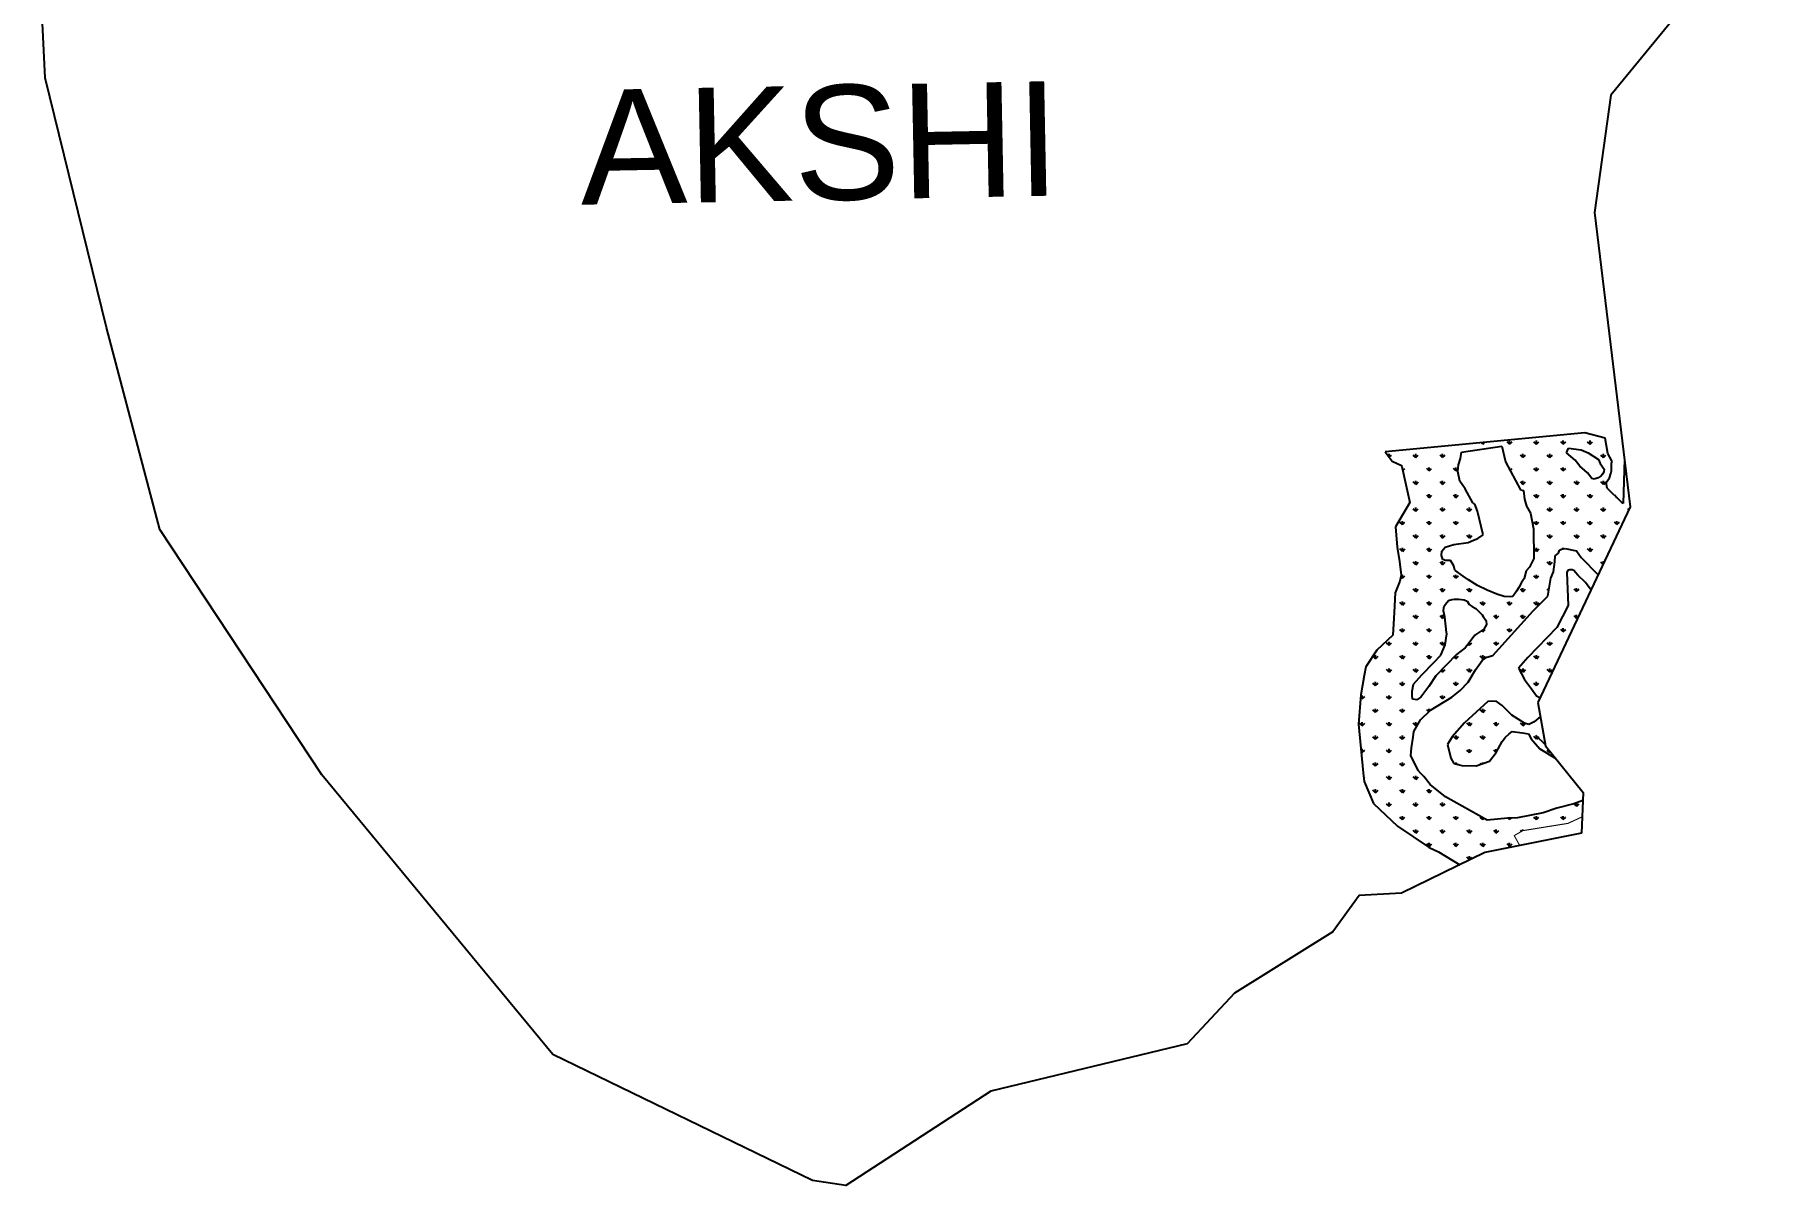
# Model space of a CAD drawing. Header units: metres. Extents: x 276666 to 278429, y 2059883 to 2062196.
# Drawn here: x 276666 to 278305, y 2059883 to 2060976 of the extents above; entities that cross this region are included whole.
import ezdxf

# ---------------------------------------------------------------- set-up
doc = ezdxf.new("R2010")
doc.units = ezdxf.units.M
doc.header["$MEASUREMENT"] = 0
for name, color, linetype in [('MANGROOVE BUFFER ZONE', 120, 'Continuous'), ('village', 3, 'Continuous'), ('VILLAGE NAME', 250, 'Continuous')]:
    doc.layers.add(name, color=color, linetype=linetype)
doc.styles.get("Standard").update_dxf_attribs({"font": 'simplex.shx'})

msp = doc.modelspace()

# ---------------------------------------------------------------- hatches: boundary and pattern name
at = {"layer": 'MANGROOVE BUFFER ZONE'}
h = msp.add_hatch(dxfattribs=at)
h.set_pattern_fill('GRASS', color=256, scale=18)
h.paths.add_polyline_path([(278144.2, 2060448.5), (278139, 2060455.6), (278131.6, 2060462.7), (278128, 2060466.9), (278126.2, 2060467.7), (278123.9, 2060467.7), (278122.1, 2060467.4), (278121.1, 2060465.2), (278122.4, 2060433.9), (278111.9, 2060412.8), (278084.1, 2060384.4), (278075.4, 2060374.3), (278080.9, 2060363.5), (278087.8, 2060354.7), (278092.3, 2060348), (278095.9, 2060346.2)])
h = msp.add_hatch(dxfattribs=at)
h.set_pattern_fill('GRASS', color=256, scale=100)
h.paths.add_polyline_path([(278096.1, 2060328.6), (278090.3, 2060323.4), (278085.1, 2060320.9), (278080.9, 2060322.2), (278069.1, 2060329.7), (278060, 2060339), (278054.3, 2060343.1), (278046.2, 2060342.8), (278024, 2060322.4), (278012.4, 2060309.2), (278007.9, 2060302), (278011.1, 2060288.8), (278013.9, 2060283.7), (278021.7, 2060281.9), (278035.1, 2060281.6), (278047.9, 2060286.1), (278054.1, 2060294.4), (278059.7, 2060304.8), (278062.7, 2060308.6), (278066.4, 2060311.9), (278069.3, 2060314.1), (278079.2, 2060312.8), (278085, 2060312), (278087.5, 2060307.4), (278095.7, 2060297.7), (278110.7, 2060288.6), (278101, 2060300.5)])
h = msp.add_hatch(dxfattribs=at)
h.set_pattern_fill('GRASS', color=256, scale=18)
h.paths.add_polyline_path([(278096.1, 2060328.6), (278090.3, 2060323.4), (278085.1, 2060320.9), (278080.9, 2060322.2), (278069.1, 2060329.7), (278060, 2060339), (278054.3, 2060343.1), (278046.2, 2060342.8), (278024, 2060322.4), (278012.4, 2060309.2), (278007.9, 2060302), (278011.1, 2060288.8), (278013.9, 2060283.7), (278021.7, 2060281.9), (278035.1, 2060281.6), (278047.9, 2060286.1), (278054.1, 2060294.4), (278059.7, 2060304.8), (278062.7, 2060308.6), (278066.4, 2060311.9), (278069.3, 2060314.1), (278079.2, 2060312.8), (278085, 2060312), (278087.5, 2060307.4), (278095.7, 2060297.7), (278110.7, 2060288.6), (278101, 2060300.5)])

# ---------------------------------------------------------------- linework, layer by layer
at = {"color": 3, "flags": 128}
msp.add_lwpolyline([(278136.6, 2060256.3), (278135.3, 2060217.8)], dxfattribs=at)
at = {"layer": 'MANGROOVE BUFFER ZONE'}
for p, q in [((278138.3, 2060597.7), (277948.9, 2060579.7)), ((278157.5, 2060592.5), (278138.3, 2060597.7)), ((278160.2, 2060578), (278157.5, 2060592.5)), ((277948.9, 2060579.7), (277955.3, 2060570.8)), ((277955.3, 2060570.8), (277964.2, 2060566.7)), ((278018.3, 2060567.3), (278020.4, 2060573.2)), ((278020.4, 2060573.2), (278021.1, 2060579.4)), ((278021.1, 2060579.4), (278059.6, 2060584.9)), ((278059.6, 2060584.9), (278063, 2060570.3)), ((278063, 2060570.3), (278077.4, 2060543.6)), ((278120.8, 2060578.7), (278122.9, 2060583.1)), ((278129.3, 2060571.9), (278120.8, 2060578.7)), ((278122.9, 2060583.1), (278134.8, 2060581.7)), ((278133.7, 2060565.9), (278129.3, 2060571.9)), ((278134.8, 2060581.7), (278141.6, 2060578.8)), ((278141.6, 2060578.8), (278151.4, 2060572.3)), ((278151.4, 2060572.3), (278152.8, 2060568.7)), ((278164.1, 2060571.2), (278160.2, 2060578)), ((278163.8, 2060569), (278164.2, 2060570.3)), ((278164.2, 2060570.3), (278164.1, 2060571.2)), ((278175.9, 2060572.7), (278174.6, 2060530.7)), ((277964.2, 2060566.7), (277964.5, 2060565.7)), ((277964.5, 2060565.7), (277972.2, 2060531.6)), ((278017.6, 2060561), (278018.3, 2060567.3)), ((278019.7, 2060551.8), (278017.6, 2060561)), ((278138.2, 2060561.9), (278133.7, 2060565.9)), ((278140.8, 2060559.6), (278138.2, 2060561.9)), ((278144.9, 2060554.3), (278140.8, 2060559.6)), ((278147.3, 2060553.8), (278144.9, 2060554.3)), ((278151.1, 2060555), (278147.3, 2060553.8)), ((278153.9, 2060557), (278151.1, 2060555)), ((278152.8, 2060568.7), (278156.6, 2060563.1)), ((278155.1, 2060558.4), (278153.9, 2060557)), ((278156.3, 2060560.8), (278155.1, 2060558.4)), ((278156.6, 2060563.1), (278156.3, 2060560.8)), ((278158.6, 2060550.4), (278161.7, 2060555.1)), ((278161.7, 2060555.1), (278162.9, 2060559)), ((278162.9, 2060559), (278163.6, 2060561.5)), ((278163.6, 2060561.5), (278163.8, 2060569)), ((278024.8, 2060544.5), (278019.7, 2060551.8)), ((278031.9, 2060531.4), (278024.8, 2060544.5)), ((278077.4, 2060543.6), (278080.1, 2060543.1)), ((278080.1, 2060543.1), (278081.1, 2060534.7)), ((278159.7, 2060545.3), (278158.6, 2060550.4)), ((278173.9, 2060531.4), (278159.7, 2060545.3)), ((277972.2, 2060531.6), (277958.7, 2060508.4)), ((278034, 2060530), (278031.9, 2060531.4)), ((278036.5, 2060523.3), (278034, 2060530)), ((278041.8, 2060500.9), (278036.5, 2060523.3)), ((278081.1, 2060534.7), (278083.1, 2060528.2)), ((278083.1, 2060528.2), (278086.9, 2060521.3)), ((278086.9, 2060521.3), (278089.6, 2060506.6)), ((278174.6, 2060530.7), (278173.9, 2060531.4)), ((277958.7, 2060508.4), (277960.2, 2060489.2)), ((278089.6, 2060506.6), (278089.8, 2060478.5)), ((277960.2, 2060489.2), (277962.3, 2060475.6)), ((278002.7, 2060485.4), (278005.6, 2060489.2)), ((278005.6, 2060489.2), (278013.8, 2060491.7)), ((278013.8, 2060491.7), (278027.6, 2060493.7)), ((278027.6, 2060493.7), (278032.6, 2060495.8)), ((278032.6, 2060495.8), (278036.7, 2060497.5)), ((278036.7, 2060497.5), (278041.8, 2060500.9)), ((278114.3, 2060486.2), (278116.3, 2060487.3)), ((278116.3, 2060487.3), (278119.8, 2060488)), ((278119.8, 2060488), (278130.4, 2060485.6)), ((277962.3, 2060475.6), (277964, 2060462.5)), ((278002.3, 2060481.2), (278002.7, 2060485.4)), ((278003.6, 2060477.6), (278002.3, 2060481.2)), ((278005.9, 2060476.5), (278003.6, 2060477.6)), ((278008.2, 2060476.5), (278005.9, 2060476.5)), ((278010.8, 2060476.5), (278008.2, 2060476.5)), ((278014.1, 2060471.5), (278010.8, 2060476.5)), ((278015, 2060467.3), (278014.1, 2060471.5)), ((278089.8, 2060478.5), (278085.7, 2060470.1)), ((278108.7, 2060465.7), (278109.7, 2060475.2)), ((278109.7, 2060475.2), (278110.2, 2060480.9)), ((278110.2, 2060480.9), (278113.3, 2060483.6)), ((278113.3, 2060483.6), (278114.3, 2060486.2)), ((278130.4, 2060485.6), (278135, 2060479.3)), ((278135, 2060479.3), (278151, 2060462.9)), ((277962.6, 2060457), (277958.3, 2060445.9)), ((277964, 2060462.5), (277962.6, 2060457)), ((278022.8, 2060461.5), (278015, 2060467.3)), ((278027.9, 2060458.2), (278022.8, 2060461.5)), ((278036.5, 2060452.8), (278027.9, 2060458.2)), ((278078.2, 2060455.6), (278075.7, 2060451)), ((278080.8, 2060459.4), (278078.2, 2060455.6)), ((278082.5, 2060466.7), (278080.8, 2060459.4)), ((278085.7, 2060470.1), (278082.5, 2060466.7)), ((278103.3, 2060442.7), (278106.1, 2060459.8)), ((278106.1, 2060459.8), (278108.7, 2060465.7)), ((278122.1, 2060467.4), (278121.1, 2060465.2)), ((278121.1, 2060465.2), (278122.4, 2060433.9)), ((278123.9, 2060467.7), (278122.1, 2060467.4)), ((278126.2, 2060467.7), (278123.9, 2060467.7)), ((278128, 2060466.9), (278126.2, 2060467.7)), ((278131.6, 2060462.7), (278128, 2060466.9)), ((278139, 2060455.6), (278131.6, 2060462.7)), ((278144.2, 2060448.5), (278139, 2060455.6)), ((277958.3, 2060445.9), (277957.4, 2060427.2)), ((278006, 2060435.1), (278009, 2060438.5)), ((278009, 2060438.5), (278012.1, 2060439.5)), ((278012.1, 2060439.5), (278014.2, 2060439.9)), ((278014.2, 2060439.9), (278018.6, 2060439.9)), ((278018.6, 2060439.9), (278023.8, 2060439.1)), ((278023.8, 2060439.1), (278026.6, 2060437.8)), ((278045.6, 2060448.5), (278036.5, 2060452.8)), ((278054.8, 2060444.6), (278045.6, 2060448.5)), ((278061.7, 2060442.2), (278054.8, 2060444.6)), ((278068.2, 2060441.9), (278061.7, 2060442.2)), ((278070, 2060442.4), (278068.2, 2060441.9)), ((278073.5, 2060447.4), (278070, 2060442.4)), ((278075.7, 2060451), (278073.5, 2060447.4)), ((278089.2, 2060428.6), (278103.3, 2060442.7)), ((277957.4, 2060427.2), (277955.9, 2060405.6)), ((278004.1, 2060428.8), (278004.3, 2060431.6)), ((278005.3, 2060423.1), (278004.1, 2060428.8)), ((278004.3, 2060431.6), (278004.7, 2060433.1)), ((278004.7, 2060433.1), (278006, 2060435.1)), ((278007, 2060408.1), (278005.3, 2060423.1)), ((278026.6, 2060437.8), (278028.6, 2060434.6)), ((278028.6, 2060434.6), (278031.4, 2060433)), ((278031.4, 2060433), (278034.8, 2060431.1)), ((278034.8, 2060431.1), (278040.7, 2060424.9)), ((278040.7, 2060424.9), (278041.8, 2060423.4)), ((278041.8, 2060423.4), (278044.1, 2060420.2)), ((278056.9, 2060392.9), (278089.2, 2060428.6)), ((278122.4, 2060433.9), (278111.9, 2060412.8)), ((277955.9, 2060405.6), (277940.8, 2060391.3)), ((278005.8, 2060396.5), (278007.4, 2060406.9)), ((278007.4, 2060406.9), (278007, 2060408.1)), ((278033.8, 2060405.7), (278026.7, 2060395.8)), ((278042.5, 2060411.4), (278033.8, 2060405.7)), ((278045, 2060415.9), (278042.5, 2060411.4)), ((278044.1, 2060420.2), (278044.7, 2060419)), ((278044.7, 2060419), (278045, 2060415.9)), ((278111.9, 2060412.8), (278084.1, 2060384.4)), ((277940.8, 2060391.3), (277930.5, 2060375.7)), ((278001.6, 2060386.7), (278005.8, 2060396.5)), ((278024.7, 2060393.6), (278016.5, 2060387.4)), ((278026.7, 2060395.8), (278024.7, 2060393.6)), ((278050.9, 2060386.5), (278056.9, 2060392.9)), ((277930.5, 2060375.7), (277928.8, 2060367.5)), ((277983.5, 2060368.1), (277994.9, 2060379.8)), ((277994.9, 2060379.8), (278001.6, 2060386.7)), ((278016.5, 2060387.4), (277996.9, 2060367.2)), ((278027.7, 2060361.1), (278034.6, 2060372.8)), ((278034.6, 2060372.8), (278040.8, 2060381.6)), ((278040.8, 2060381.6), (278045.2, 2060384.8)), ((278045.2, 2060384.8), (278050.9, 2060386.5)), ((278084.1, 2060384.4), (278075.4, 2060374.3)), ((278075.4, 2060374.3), (278080.9, 2060363.5)), ((277928.8, 2060367.5), (277925.7, 2060348.9)), ((277974.4, 2060352.5), (277975.6, 2060359.1)), ((277975.6, 2060359.1), (277983.5, 2060368.1)), ((277990.1, 2060357), (277982.5, 2060346.7)), ((277996.9, 2060367.2), (277990.1, 2060357)), ((278020.1, 2060353.1), (278027.7, 2060361.1)), ((278080.9, 2060363.5), (278087.8, 2060354.7)), ((277925.7, 2060348.9), (277923.4, 2060321.3)), ((277974.4, 2060348.4), (277974.4, 2060352.5)), ((277974.8, 2060344.9), (277974.4, 2060348.4)), ((277978.7, 2060344.3), (277974.8, 2060344.9)), ((277982.5, 2060346.7), (277978.7, 2060344.3)), ((277991.8, 2060334.5), (278011.9, 2060346.8)), ((278011.9, 2060346.8), (278020.1, 2060353.1)), ((278046.2, 2060342.8), (278024, 2060322.4)), ((278054.3, 2060343.1), (278046.2, 2060342.8)), ((278060, 2060339), (278054.3, 2060343.1)), ((278087.8, 2060354.7), (278092.3, 2060348)), ((278092.3, 2060348), (278095.9, 2060346.2)), ((277976, 2060314.3), (277982.2, 2060325.2)), ((277982.2, 2060325.2), (277991.8, 2060334.5)), ((278069.1, 2060329.7), (278060, 2060339)), ((278080.9, 2060322.2), (278069.1, 2060329.7)), ((278090.3, 2060323.4), (278085.1, 2060320.9)), ((278096.1, 2060328.6), (278090.3, 2060323.4)), ((277923.4, 2060321.3), (277927.9, 2060275)), ((277973.6, 2060298.6), (277975.2, 2060308.8)), ((277975.2, 2060308.8), (277976, 2060314.3)), ((278012.4, 2060309.2), (278007.9, 2060302)), ((278024, 2060322.4), (278012.4, 2060309.2)), ((278059.7, 2060304.8), (278062.7, 2060308.6)), ((278062.7, 2060308.6), (278066.4, 2060311.9)), ((278066.4, 2060311.9), (278069.3, 2060314.1)), ((278069.3, 2060314.1), (278079.2, 2060312.8)), ((278079.2, 2060312.8), (278085, 2060312)), ((278085.1, 2060320.9), (278080.9, 2060322.2)), ((278085, 2060312), (278087.5, 2060307.4)), ((278087.5, 2060307.4), (278095.7, 2060297.7)), ((277973.1, 2060291.4), (277973.6, 2060298.6)), ((277980, 2060277.3), (277973.1, 2060291.4)), ((278007.9, 2060302), (278011.1, 2060288.8)), ((278047.9, 2060286.1), (278054.1, 2060294.4)), ((278054.1, 2060294.4), (278059.7, 2060304.8)), ((278095.7, 2060297.7), (278110.7, 2060288.6)), ((277927.9, 2060275), (277928.9, 2060266.8)), ((277982.6, 2060274.2), (277980, 2060277.3)), ((277985.6, 2060271.4), (277982.6, 2060274.2)), ((278011.1, 2060288.8), (278013.9, 2060283.7)), ((278013.9, 2060283.7), (278021.7, 2060281.9)), ((278021.7, 2060281.9), (278035.1, 2060281.6)), ((278035.1, 2060281.6), (278047.9, 2060286.1)), ((277928.9, 2060266.8), (277937.8, 2060246)), ((277991.5, 2060263.8), (277985.6, 2060271.4)), ((278006, 2060252.2), (277991.5, 2060263.8)), ((277937.8, 2060246), (277960.6, 2060224.4)), ((278045.6, 2060229.9), (278006, 2060252.2)), ((278111.6, 2060241.4), (278098.9, 2060236.9)), ((278127.8, 2060245.7), (278111.6, 2060241.4)), ((278136.4, 2060248.7), (278127.8, 2060245.7)), ((278065.3, 2060231.9), (278045.6, 2060229.9)), ((278074.3, 2060232.2), (278065.3, 2060231.9)), ((278098.9, 2060236.9), (278074.3, 2060232.2)), ((277960.6, 2060224.4), (277990.5, 2060204.2)), ((277990.5, 2060204.2), (277999.5, 2060200.1)), ((277999.5, 2060200.1), (278019.6, 2060187.7))]:
    msp.add_line(p, q, dxfattribs=at)
at = {"layer": 'MANGROOVE BUFFER ZONE', "linetype": 'Continuous'}
for p, q in [((278041.5, 2060586.9), (278040, 2060588.4)), ((278041.5, 2060586.9), (278043.2, 2060588.7)), ((278041.5, 2060586.9), (278041.5, 2060588.5)), ((278066.9, 2060586.9), (278064.5, 2060589.3)), ((278066.9, 2060586.9), (278066.9, 2060590.3)), ((278066.9, 2060586.9), (278069.3, 2060589.3)), ((278092.4, 2060586.9), (278090, 2060589.3)), ((278092.4, 2060586.9), (278092.4, 2060590.3)), ((278092.4, 2060586.9), (278094.8, 2060589.3)), ((278117.8, 2060586.9), (278115.4, 2060589.3)), ((278117.8, 2060586.9), (278117.8, 2060590.3)), ((278117.8, 2060586.9), (278120.2, 2060589.3)), ((278143.3, 2060586.9), (278140.9, 2060589.3)), ((278143.3, 2060586.9), (278143.3, 2060590.3)), ((278143.3, 2060586.9), (278145.7, 2060589.3)), ((277952.4, 2060574.9), (277952.4, 2060577.6)), ((277952.6, 2060574.5), (277954.7, 2060576.6)), ((277977.8, 2060574.2), (277975.4, 2060576.6)), ((277977.8, 2060574.2), (277977.8, 2060577.6)), ((277977.8, 2060574.2), (277980.2, 2060576.6)), ((278003.3, 2060574.2), (278000.9, 2060576.6)), ((278003.3, 2060574.2), (278003.3, 2060577.6)), ((278003.3, 2060574.2), (278005.7, 2060576.6)), ((278079.6, 2060574.2), (278077.3, 2060576.6)), ((278079.6, 2060574.2), (278079.6, 2060577.6)), ((278079.6, 2060574.2), (278082, 2060576.6)), ((278105.1, 2060574.2), (278102.7, 2060576.6)), ((278105.1, 2060574.2), (278105.1, 2060577.6)), ((278105.1, 2060574.2), (278107.5, 2060576.6)), ((278156, 2060574.2), (278153.6, 2060576.6)), ((278156, 2060574.2), (278156, 2060577.6)), ((278156, 2060574.2), (278158.4, 2060576.6)), ((277965.1, 2060563.2), (277965.1, 2060564.9)), ((277965.4, 2060561.8), (277967.5, 2060563.9)), ((277990.5, 2060561.5), (277988.2, 2060563.9)), ((277990.5, 2060561.5), (277990.5, 2060564.9)), ((277990.5, 2060561.5), (277992.9, 2060563.9)), ((278016, 2060561.5), (278013.6, 2060563.9)), ((278016, 2060561.5), (278016, 2060564.9)), ((278016, 2060561.5), (278017.9, 2060563.4)), ((278066.9, 2060563), (278066.9, 2060564.9)), ((278067.4, 2060562), (278069.3, 2060563.9)), ((278092.4, 2060561.5), (278090, 2060563.9)), ((278092.4, 2060561.5), (278092.4, 2060564.9)), ((278092.4, 2060561.5), (278094.8, 2060563.9)), ((278117.8, 2060561.5), (278115.4, 2060563.9)), ((278117.8, 2060561.5), (278117.8, 2060564.9)), ((278117.8, 2060561.5), (278120.2, 2060563.9)), ((277977.8, 2060548.8), (277975.4, 2060551.1)), ((277977.8, 2060548.8), (277977.8, 2060552.1)), ((277977.8, 2060548.8), (277980.2, 2060551.1)), ((277990.5, 2060536), (277988.2, 2060538.4)), ((277990.5, 2060536), (277990.5, 2060539.4)), ((277990.5, 2060536), (277992.9, 2060538.4)), ((278003.3, 2060548.8), (278000.9, 2060551.1)), ((278003.3, 2060548.8), (278003.3, 2060552.1)), ((278003.3, 2060548.8), (278005.7, 2060551.1)), ((278016, 2060536), (278013.6, 2060538.4)), ((278016, 2060536), (278016, 2060539.4)), ((278016, 2060536), (278018.4, 2060538.4)), ((278079.6, 2060548.8), (278077.3, 2060551.1)), ((278079.6, 2060548.8), (278079.6, 2060552.1)), ((278079.6, 2060548.8), (278082, 2060551.1)), ((278092.4, 2060536), (278090, 2060538.4)), ((278092.4, 2060536), (278092.4, 2060539.4)), ((278092.4, 2060536), (278094.8, 2060538.4)), ((278105.1, 2060548.8), (278102.7, 2060551.1)), ((278105.1, 2060548.8), (278105.1, 2060552.1)), ((278105.1, 2060548.8), (278107.5, 2060551.1)), ((278117.8, 2060536), (278115.4, 2060538.4)), ((278117.8, 2060536), (278117.8, 2060539.4)), ((278117.8, 2060536), (278120.2, 2060538.4)), ((278130.6, 2060548.8), (278128.2, 2060551.1)), ((278130.6, 2060548.8), (278130.6, 2060552.1)), ((278130.6, 2060548.8), (278132.9, 2060551.1)), ((278143.3, 2060536), (278140.9, 2060538.4)), ((278143.3, 2060536), (278143.3, 2060539.4)), ((278143.3, 2060536), (278145.7, 2060538.4)), ((278156, 2060548.8), (278153.6, 2060551.1)), ((278156, 2060548.8), (278156, 2060552.1)), ((278156, 2060548.8), (278158.4, 2060551.1)), ((278168.7, 2060536), (278166.4, 2060538.4)), ((278168.7, 2060536), (278168.7, 2060536.5)), ((278168.7, 2060536), (278169, 2060536.3)), ((277977.8, 2060523.3), (277975.4, 2060525.7)), ((277977.8, 2060523.3), (277977.8, 2060526.7)), ((277977.8, 2060523.3), (277980.2, 2060525.7)), ((278003.3, 2060523.3), (278000.9, 2060525.7)), ((278003.3, 2060523.3), (278003.3, 2060526.7)), ((278003.3, 2060523.3), (278005.7, 2060525.7)), ((278028.7, 2060523.3), (278026.3, 2060525.7)), ((278028.7, 2060523.3), (278028.7, 2060526.7)), ((278028.7, 2060523.3), (278031.1, 2060525.7)), ((278105.1, 2060523.3), (278102.7, 2060525.7)), ((278105.1, 2060523.3), (278105.1, 2060526.7)), ((278105.1, 2060523.3), (278107.5, 2060525.7)), ((278130.6, 2060523.3), (278128.2, 2060525.7)), ((278130.6, 2060523.3), (278130.6, 2060526.7)), ((278130.6, 2060523.3), (278132.9, 2060525.7)), ((278156, 2060523.3), (278153.6, 2060525.7)), ((278156, 2060523.3), (278156, 2060526.7)), ((278156, 2060523.3), (278158.4, 2060525.7)), ((278180.1, 2060524.6), (278179.1, 2060525.7)), ((277965.1, 2060510.6), (277962.7, 2060513)), ((277965.1, 2060510.6), (277965.1, 2060514)), ((277965.1, 2060510.6), (277967.5, 2060513)), ((277990.5, 2060510.6), (277988.2, 2060513)), ((277990.5, 2060510.6), (277990.5, 2060514)), ((277990.5, 2060510.6), (277992.9, 2060513)), ((278016, 2060510.6), (278013.6, 2060513)), ((278016, 2060510.6), (278016, 2060514)), ((278016, 2060510.6), (278018.4, 2060513)), ((278092.4, 2060510.6), (278090, 2060513)), ((278092.4, 2060510.6), (278092.4, 2060514)), ((278092.4, 2060510.6), (278094.8, 2060513)), ((278117.8, 2060510.6), (278115.4, 2060513)), ((278117.8, 2060510.6), (278117.8, 2060514)), ((278117.8, 2060510.6), (278120.2, 2060513)), ((278143.3, 2060510.6), (278140.9, 2060513)), ((278143.3, 2060510.6), (278143.3, 2060514)), ((278143.3, 2060510.6), (278145.7, 2060513)), ((278168.7, 2060510.6), (278166.4, 2060513)), ((278168.7, 2060510.6), (278168.7, 2060514)), ((278168.7, 2060510.6), (278171.1, 2060513)), ((277965.1, 2060485.1), (277962.7, 2060487.5)), ((277965.1, 2060485.1), (277965.1, 2060488.5)), ((277965.1, 2060485.1), (277967.5, 2060487.5)), ((277977.8, 2060497.8), (277975.4, 2060500.2)), ((277977.8, 2060497.8), (277977.8, 2060501.2)), ((277977.8, 2060497.8), (277980.2, 2060500.2)), ((277990.5, 2060485.1), (277988.2, 2060487.5)), ((277990.5, 2060485.1), (277990.5, 2060488.5)), ((277990.5, 2060485.1), (277992.9, 2060487.5)), ((278003.3, 2060497.8), (278000.9, 2060500.2)), ((278003.3, 2060497.8), (278003.3, 2060501.2)), ((278003.3, 2060497.8), (278005.7, 2060500.2)), ((278028.7, 2060497.8), (278026.3, 2060500.2)), ((278028.7, 2060497.8), (278028.7, 2060501.2)), ((278028.7, 2060497.8), (278031.1, 2060500.2)), ((278092.4, 2060485.1), (278090, 2060487.5)), ((278092.4, 2060485.1), (278092.4, 2060488.5)), ((278092.4, 2060485.1), (278094.8, 2060487.5)), ((278105.1, 2060497.8), (278102.7, 2060500.2)), ((278105.1, 2060497.8), (278105.1, 2060501.2)), ((278105.1, 2060497.8), (278107.5, 2060500.2)), ((278115.9, 2060487.1), (278115.4, 2060487.5)), ((278117.8, 2060487.6), (278117.8, 2060488.5)), ((278130.6, 2060497.8), (278128.2, 2060500.2)), ((278130.6, 2060497.8), (278130.6, 2060501.2)), ((278130.6, 2060497.8), (278132.9, 2060500.2)), ((278143.3, 2060485.1), (278140.9, 2060487.5)), ((278143.3, 2060485.1), (278143.3, 2060488.5)), ((278143.3, 2060485.1), (278145.7, 2060487.5)), ((278156, 2060497.8), (278153.6, 2060500.2)), ((278156, 2060497.8), (278156, 2060501.2)), ((278156, 2060497.8), (278158.4, 2060500.2)), ((277977.8, 2060472.4), (277975.4, 2060474.8)), ((277977.8, 2060472.4), (277977.8, 2060475.8)), ((277977.8, 2060472.4), (277980.2, 2060474.8)), ((278003.3, 2060472.4), (278000.9, 2060474.8)), ((278003.3, 2060472.4), (278003.3, 2060475.8)), ((278003.3, 2060472.4), (278005.7, 2060474.8)), ((278105.1, 2060472.4), (278102.7, 2060474.8)), ((278105.1, 2060472.4), (278105.1, 2060475.8)), ((278105.1, 2060472.4), (278107.5, 2060474.8)), ((278155.7, 2060472.7), (278153.6, 2060474.8)), ((278156, 2060473.5), (278156, 2060475.8)), ((277965.1, 2060459.7), (277963.6, 2060461.1)), ((277965.1, 2060459.7), (277965.1, 2060463)), ((277965.1, 2060459.7), (277967.5, 2060462)), ((277990.5, 2060459.7), (277988.2, 2060462)), ((277990.5, 2060459.7), (277990.5, 2060463)), ((277990.5, 2060459.7), (277992.9, 2060462)), ((278016, 2060459.7), (278013.6, 2060462)), ((278016, 2060459.7), (278016, 2060463)), ((278016, 2060459.7), (278018.4, 2060462)), ((278092.4, 2060459.7), (278090, 2060462)), ((278092.4, 2060459.7), (278092.4, 2060463)), ((278092.4, 2060459.7), (278094.8, 2060462)), ((277977.8, 2060446.9), (277975.4, 2060449.3)), ((277977.8, 2060446.9), (277977.8, 2060450.3)), ((277977.8, 2060446.9), (277980.2, 2060449.3)), ((278003.3, 2060446.9), (278000.9, 2060449.3)), ((278003.3, 2060446.9), (278003.3, 2060450.3)), ((278003.3, 2060446.9), (278005.7, 2060449.3)), ((278028.7, 2060446.9), (278026.3, 2060449.3)), ((278028.7, 2060446.9), (278028.7, 2060450.3)), ((278028.7, 2060446.9), (278031.1, 2060449.3)), ((278079.6, 2060446.9), (278077.3, 2060449.3)), ((278079.6, 2060446.9), (278079.6, 2060450.3)), ((278079.6, 2060446.9), (278082, 2060449.3)), ((278104.2, 2060447.9), (278102.7, 2060449.3)), ((277965.1, 2060434.2), (277962.7, 2060436.6)), ((277965.1, 2060434.2), (277965.1, 2060437.6)), ((277965.1, 2060434.2), (277967.5, 2060436.6)), ((277977.8, 2060421.5), (277975.4, 2060423.9)), ((277977.8, 2060421.5), (277977.8, 2060424.9)), ((277977.8, 2060421.5), (277980.2, 2060423.9)), ((277990.5, 2060434.2), (277988.2, 2060436.6)), ((277990.5, 2060434.2), (277990.5, 2060437.6)), ((277990.5, 2060434.2), (277992.9, 2060436.6)), ((278003.3, 2060421.5), (278000.9, 2060423.9)), ((278003.3, 2060421.5), (278003.3, 2060424.9)), ((278003.3, 2060421.5), (278005.2, 2060423.4)), ((278041.5, 2060434.2), (278039.1, 2060436.6)), ((278041.5, 2060434.2), (278041.5, 2060437.6)), ((278041.5, 2060434.2), (278043.8, 2060436.6)), ((278054.2, 2060421.5), (278051.8, 2060423.9)), ((278054.2, 2060421.5), (278054.2, 2060424.9)), ((278054.2, 2060421.5), (278056.6, 2060423.9)), ((278066.9, 2060434.2), (278064.5, 2060436.6)), ((278066.9, 2060434.2), (278066.9, 2060437.6)), ((278066.9, 2060434.2), (278069.3, 2060436.6)), ((278079.6, 2060421.5), (278077.3, 2060423.9)), ((278079.6, 2060421.5), (278079.6, 2060424.9)), ((278079.6, 2060421.5), (278082, 2060423.9)), ((278092.4, 2060434.2), (278090, 2060436.6)), ((278092.4, 2060434.2), (278092.4, 2060437.6)), ((278092.4, 2060434.2), (278094.8, 2060436.6)), ((277965.1, 2060408.8), (277962.7, 2060411.1)), ((277965.1, 2060408.8), (277965.1, 2060412.1)), ((277965.1, 2060408.8), (277967.5, 2060411.1)), ((277990.5, 2060408.8), (277988.2, 2060411.1)), ((277990.5, 2060408.8), (277990.5, 2060412.1)), ((277990.5, 2060408.8), (277992.9, 2060411.1)), ((278041.5, 2060408.8), (278040.3, 2060410)), ((278041.5, 2060408.8), (278043.8, 2060411.1)), ((278041.5, 2060408.8), (278041.5, 2060410.8)), ((278066.9, 2060408.8), (278064.5, 2060411.1)), ((278066.9, 2060408.8), (278066.9, 2060412.1)), ((278066.9, 2060408.8), (278069.3, 2060411.1)), ((277952.4, 2060396), (277950, 2060398.4)), ((277952.4, 2060396), (277952.4, 2060399.4)), ((277952.4, 2060396), (277954.7, 2060398.4)), ((277977.8, 2060396), (277975.4, 2060398.4)), ((277977.8, 2060396), (277977.8, 2060399.4)), ((277977.8, 2060396), (277980.2, 2060398.4)), ((278003.3, 2060396), (278000.9, 2060398.4)), ((278003.3, 2060396), (278003.3, 2060399.4)), ((278003.3, 2060396), (278005.7, 2060398.4)), ((278028.7, 2060396), (278027.6, 2060397.1)), ((278028.7, 2060396), (278028.7, 2060398.7)), ((278028.7, 2060396), (278031.1, 2060398.4)), ((278054.2, 2060396), (278051.8, 2060398.4)), ((278054.2, 2060396), (278054.2, 2060399.4)), ((278054.2, 2060396), (278056.6, 2060398.4)), ((277939.6, 2060383.3), (277937.2, 2060385.7)), ((277939.6, 2060383.3), (277939.6, 2060386.7)), ((277939.6, 2060383.3), (277942, 2060385.7)), ((277952.4, 2060370.6), (277950, 2060373)), ((277952.4, 2060370.6), (277952.4, 2060373.9)), ((277952.4, 2060370.6), (277954.7, 2060373)), ((277965.1, 2060383.3), (277962.7, 2060385.7)), ((277965.1, 2060383.3), (277965.1, 2060386.7)), ((277965.1, 2060383.3), (277967.5, 2060385.7)), ((277977.8, 2060370.6), (277975.4, 2060373)), ((277977.8, 2060370.6), (277977.8, 2060373.9)), ((277977.8, 2060370.6), (277980.2, 2060373)), ((277990.5, 2060383.3), (277988.2, 2060385.7)), ((277990.5, 2060383.3), (277990.5, 2060386.7)), ((277990.5, 2060383.3), (277992.9, 2060385.7)), ((278003.3, 2060370.6), (278003.3, 2060373.7)), ((278003.3, 2060370.6), (278005.7, 2060373)), ((278016, 2060383.3), (278014.2, 2060385.1)), ((278016, 2060383.3), (278016, 2060386.7)), ((278016, 2060383.3), (278018.4, 2060385.7)), ((278028.7, 2060370.6), (278026.3, 2060373)), ((278028.7, 2060370.6), (278028.7, 2060373.9)), ((278028.7, 2060370.6), (278031.1, 2060373)), ((278041.5, 2060383.3), (278039.1, 2060385.7)), ((278041.5, 2060383.3), (278041.5, 2060386.7)), ((278041.5, 2060383.3), (278043.8, 2060385.7)), ((277939.6, 2060357.8), (277937.2, 2060360.2)), ((277939.6, 2060357.8), (277939.6, 2060361.2)), ((277939.6, 2060357.8), (277942, 2060360.2)), ((277965.1, 2060357.8), (277962.7, 2060360.2)), ((277965.1, 2060357.8), (277965.1, 2060361.2)), ((277965.1, 2060357.8), (277967.5, 2060360.2)), ((277990.8, 2060358.1), (277992.9, 2060360.2)), ((278003.3, 2060370.6), (278001.7, 2060372.1)), ((278016, 2060357.8), (278013.6, 2060360.2)), ((278016, 2060357.8), (278016, 2060361.2)), ((278016, 2060357.8), (278018.4, 2060360.2)), ((277926.9, 2060345.1), (277925.5, 2060346.5)), ((277926.9, 2060345.1), (277926.9, 2060348.5)), ((277926.9, 2060345.1), (277929.3, 2060347.5)), ((277952.4, 2060345.1), (277950, 2060347.5)), ((277952.4, 2060345.1), (277952.4, 2060348.5)), ((277952.4, 2060345.1), (277954.7, 2060347.5)), ((278003.3, 2060345.1), (278000.9, 2060347.5)), ((278003.3, 2060345.1), (278003.3, 2060348.5)), ((278003.3, 2060345.1), (278005.7, 2060347.5)), ((277939.6, 2060332.4), (277937.2, 2060334.8)), ((277939.6, 2060332.4), (277939.6, 2060335.8)), ((277939.6, 2060332.4), (277942, 2060334.8)), ((277965.1, 2060332.4), (277962.7, 2060334.8)), ((277965.1, 2060332.4), (277965.1, 2060335.8)), ((277965.1, 2060332.4), (277967.5, 2060334.8)), ((277990.1, 2060332.8), (277988.2, 2060334.8)), ((277990.5, 2060333.3), (277990.5, 2060335.8)), ((277926.9, 2060319.7), (277924.5, 2060322)), ((277926.9, 2060319.7), (277926.9, 2060323)), ((277926.9, 2060319.7), (277929.3, 2060322)), ((277939.6, 2060306.9), (277937.2, 2060309.3)), ((277939.6, 2060306.9), (277939.6, 2060310.3)), ((277939.6, 2060306.9), (277942, 2060309.3)), ((277952.4, 2060319.7), (277950, 2060322)), ((277952.4, 2060319.7), (277952.4, 2060323)), ((277952.4, 2060319.7), (277954.7, 2060322)), ((277965.1, 2060306.9), (277962.7, 2060309.3)), ((277965.1, 2060306.9), (277965.1, 2060310.3)), ((277965.1, 2060306.9), (277967.5, 2060309.3)), ((277977.8, 2060319.7), (277975.4, 2060322)), ((277977.8, 2060319.7), (277977.8, 2060323)), ((277977.8, 2060319.7), (277980.2, 2060322)), ((277926.9, 2060294.2), (277925.9, 2060295.2)), ((277926.9, 2060294.2), (277926.9, 2060297.6)), ((277926.9, 2060294.2), (277929.3, 2060296.6)), ((277952.4, 2060294.2), (277950, 2060296.6)), ((277952.4, 2060294.2), (277952.4, 2060297.6)), ((277952.4, 2060294.2), (277954.7, 2060296.6)), ((277939.6, 2060281.5), (277937.2, 2060283.9)), ((277939.6, 2060281.5), (277939.6, 2060284.8)), ((277939.6, 2060281.5), (277942, 2060283.9)), ((277965.1, 2060281.5), (277962.7, 2060283.9)), ((277965.1, 2060281.5), (277965.1, 2060284.8)), ((277965.1, 2060281.5), (277967.5, 2060283.9)), ((277928.5, 2060270.3), (277929.3, 2060271.1)), ((277939.6, 2060256), (277937.2, 2060258.4)), ((277939.6, 2060256), (277939.6, 2060259.4)), ((277939.6, 2060256), (277942, 2060258.4)), ((277952.4, 2060268.7), (277950, 2060271.1)), ((277952.4, 2060268.7), (277952.4, 2060272.1)), ((277952.4, 2060268.7), (277954.7, 2060271.1)), ((277965.1, 2060256), (277962.7, 2060258.4)), ((277965.1, 2060256), (277965.1, 2060259.4)), ((277965.1, 2060256), (277967.5, 2060258.4)), ((277977.8, 2060268.7), (277975.4, 2060271.1)), ((277977.8, 2060268.7), (277977.8, 2060272.1)), ((277977.8, 2060268.7), (277980.2, 2060271.1)), ((277990.5, 2060256), (277988.2, 2060258.4)), ((277990.5, 2060256), (277990.5, 2060259.4)), ((277990.5, 2060256), (277992.9, 2060258.4)), ((277952.4, 2060243.3), (277950, 2060245.7)), ((277952.4, 2060243.3), (277952.4, 2060246.7)), ((277952.4, 2060243.3), (277954.7, 2060245.7)), ((277977.8, 2060243.3), (277975.4, 2060245.7)), ((277977.8, 2060243.3), (277977.8, 2060246.7)), ((277977.8, 2060243.3), (277980.2, 2060245.7)), ((278003.3, 2060243.3), (278000.9, 2060245.7)), ((278003.3, 2060243.3), (278003.3, 2060246.7)), ((278003.3, 2060243.3), (278005.7, 2060245.7)), ((278130.6, 2060243.3), (278128.2, 2060245.7)), ((278130.6, 2060243.3), (278130.6, 2060246.7)), ((278130.6, 2060243.3), (278132.9, 2060245.7)), ((277965.1, 2060230.6), (277962.7, 2060232.9)), ((277965.1, 2060230.6), (277965.1, 2060233.9)), ((277965.1, 2060230.6), (277967.5, 2060232.9)), ((277990.5, 2060230.6), (277988.2, 2060232.9)), ((277990.5, 2060230.6), (277990.5, 2060233.9)), ((277990.5, 2060230.6), (277992.9, 2060232.9)), ((278016, 2060230.6), (278013.6, 2060232.9)), ((278016, 2060230.6), (278016, 2060233.9)), ((278016, 2060230.6), (278018.4, 2060232.9)), ((278041.5, 2060230.6), (278039.1, 2060232.9)), ((278041.5, 2060230.6), (278041.5, 2060232.2)), ((278041.5, 2060230.6), (278042.5, 2060231.6)), ((278066.9, 2060230.6), (278065.6, 2060231.9)), ((278066.9, 2060230.6), (278068.3, 2060232)), ((278066.9, 2060230.6), (278066.9, 2060231.9)), ((278092.4, 2060230.6), (278090, 2060232.9)), ((278092.4, 2060230.6), (278092.4, 2060233.9)), ((278092.4, 2060230.6), (278094.8, 2060232.9)), ((278117.8, 2060230.6), (278115.4, 2060232.9)), ((278117.8, 2060230.6), (278117.8, 2060233.9)), ((278117.8, 2060230.6), (278120.2, 2060232.9)), ((277977.8, 2060217.8), (277975.4, 2060220.2)), ((277977.8, 2060217.8), (277977.8, 2060221.2)), ((277977.8, 2060217.8), (277980.2, 2060220.2)), ((277990.5, 2060205.1), (277990.5, 2060208.5)), ((278003.3, 2060217.8), (278000.9, 2060220.2)), ((278003.3, 2060217.8), (278003.3, 2060221.2)), ((278003.3, 2060217.8), (278005.7, 2060220.2)), ((278016, 2060205.1), (278016, 2060208.5)), ((278028.7, 2060217.8), (278026.3, 2060220.2)), ((278028.7, 2060217.8), (278028.7, 2060221.2)), ((278028.7, 2060217.8), (278031.1, 2060220.2)), ((278041.5, 2060205.1), (278041.5, 2060208.5)), ((278054.2, 2060217.8), (278051.8, 2060220.2)), ((278054.2, 2060217.8), (278054.2, 2060221.2)), ((278054.2, 2060217.8), (278056.6, 2060220.2)), ((278066.9, 2060205.1), (278066.9, 2060208.5)), ((278078.1, 2060219.4), (278077.3, 2060220.2)), ((278079.6, 2060220.1), (278079.6, 2060221.2)), ((277990.5, 2060205.1), (277988.2, 2060207.5)), ((277990.5, 2060205.1), (277992.9, 2060207.5)), ((278016, 2060205.1), (278013.6, 2060207.5)), ((278016, 2060205.1), (278018.4, 2060207.5)), ((278028.7, 2060192.4), (278026.3, 2060194.8)), ((278028.7, 2060192.4), (278028.7, 2060195.8)), ((278028.7, 2060192.4), (278031.1, 2060194.8)), ((278041.5, 2060205.1), (278039.1, 2060207.5)), ((278041.5, 2060205.1), (278043.8, 2060207.5)), ((278066.9, 2060205.1), (278064.5, 2060207.5)), ((278066.9, 2060205.1), (278069.3, 2060207.5))]:
    msp.add_line(p, q, dxfattribs=at)
at = {"layer": 'MANGROOVE BUFFER ZONE', "const_width": 1, "flags": 128}
msp.add_lwpolyline([(278076.5, 2060206), (278071.3, 2060215.4), (278079.5, 2060220.1), (278122.3, 2060227), (278135.8, 2060233.2)], dxfattribs=at)
at = {"layer": 'village', "color": 3}
for p, q in [((278305.1, 2061091.2), (278162.9, 2060918.1)), ((278162.9, 2060918.1), (278147.5, 2060806.7)), ((278147.5, 2060806.7), (278181.4, 2060527.3)), ((278181.4, 2060527.3), (278093.8, 2060341.7)), ((278093.8, 2060341.7), (278101, 2060300.5)), ((278101, 2060300.5), (278136.6, 2060256.3))]:
    msp.add_line(p, q, dxfattribs=at)
msp.add_polyline3d([(278135.3, 2060217.8, 0), (278043.4, 2060199.4, 0), (277964.3, 2060160.6, 0), (277924.1, 2060158.5, 0), (277899.1, 2060123.9, 0), (277805.7, 2060065.7, 0), (277760.6, 2060017.9, 0), (277574.3, 2059972.8, 0), (277436.8, 2059883.3, 0), (277405.1, 2059888.1, 0), (277158.4, 2060007.5, 0), (276939.2, 2060273.1, 0), (276785.4, 2060505.8, 0), (276734.5, 2060697.7, 0), (276676.5, 2060934.5, 0), (276666.3, 2061142.4, 0), (276670.7, 2061522.6, 0)], dxfattribs=at)

# ---------------------------------------------------------------- texts
at = {"layer": 'VILLAGE NAME', "insert": (277183.2, 2060922.9), "char_height": 108.748, "attachment_point": 1, "rotation": 1.1028}
msp.add_mtext_dynamic_manual_height_columns('{\\fArial|b0|i0|c0|p34;AKSHI}', width=726.929, gutter_width=543.7, heights=[0], dxfattribs=at)

doc.saveas('drawing.dxf')
